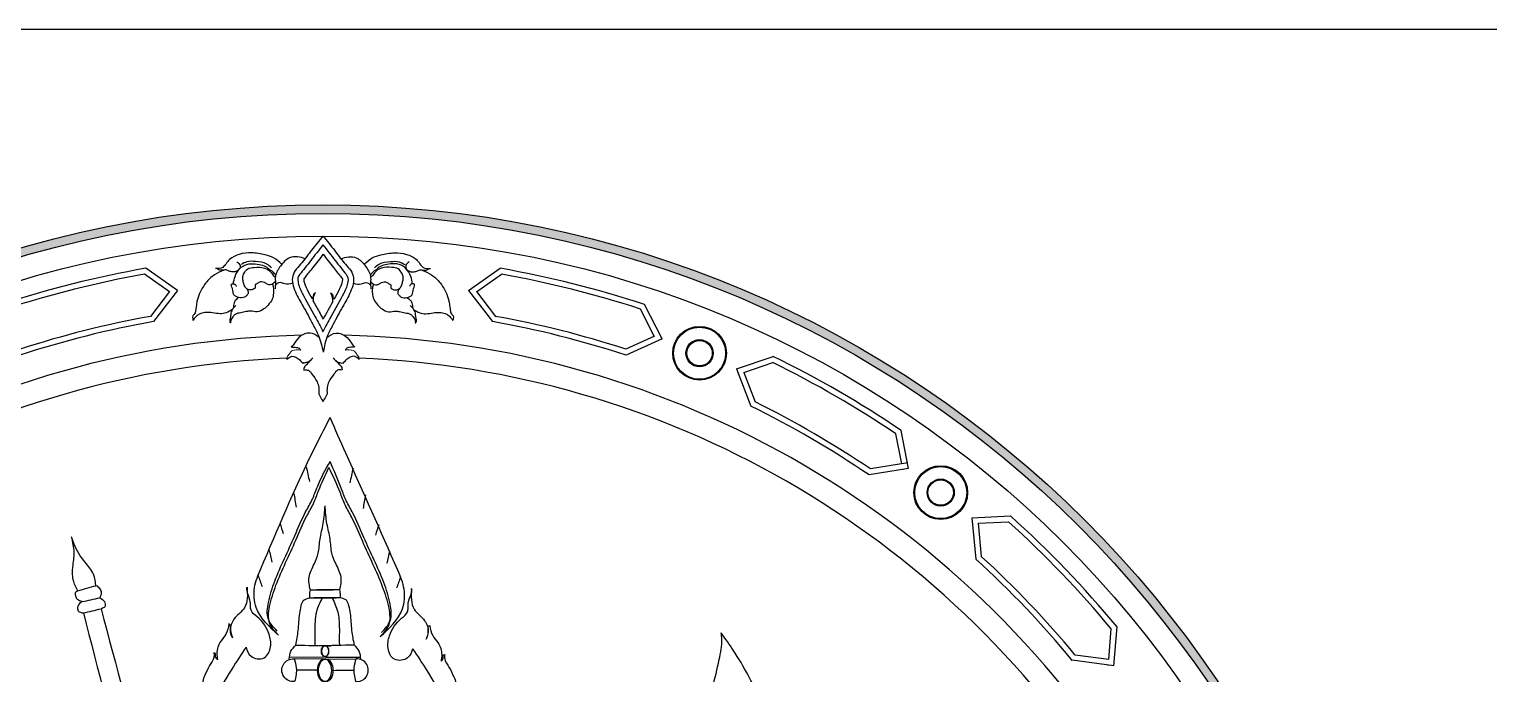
# Model space of a CAD drawing. Header units: millimetres. Extents: x -244126 to 368105, y -173968 to 259060.
# Drawn here: x -169792 to -168808, y 76061 to 76496 of the extents above; entities that cross this region are included whole.
import ezdxf
from ezdxf.enums import TextEntityAlignment as Align

# ---------------------------------------------------------------- set-up
doc = ezdxf.new("R2010")
doc.units = ezdxf.units.MM
doc.header["$MEASUREMENT"] = 0
for name, color, linetype in [('A00-TITLEBLOCK+XREF', 7, 'Continuous'), ('HEADtext', 7, 'Continuous'), ('LOGO', 7, 'Continuous'), ('TTB_A1$0$A00-TITLEBLOCK  XREF', 7, 'Continuous')]:
    doc.layers.add(name, color=color, linetype=linetype)
doc.styles.add('Cordia2', font='cordia.shx', dxfattribs={"height": 0.2})

# ---------------------------------------------------------------- blocks, each defined once
blk = doc.blocks.new('LOGO-DPT')
at = {"layer": 'LOGO'}
h = blk.add_hatch(color=256, dxfattribs=at)
edge = h.paths.add_edge_path(flags=17)
edge.add_arc((-0.0088, 1.9995), 1.9837, 0, 360)
edge = h.paths.add_edge_path()
edge.add_arc((-0.0088, 1.9995), 1.9995, 0, 360)
for p, q in [((-0.2786, 3.8401), (-0.3377, 3.8812)), ((0.2611, 3.8401), (0.3202, 3.8812)), ((-0.2937, 3.8378), (-0.3401, 3.8701)), ((-0.2869, 3.8465), (-0.2872, 3.8461)), ((0.2694, 3.8465), (0.2697, 3.8461)), ((0.2761, 3.8378), (0.3226, 3.8701)), ((-0.2936, 3.8379), (-0.329, 3.7919)), ((-0.2786, 3.8401), (-0.3232, 3.7823)), ((-0.2846, 3.8315), (-0.285, 3.8318)), ((0.2611, 3.8401), (0.3057, 3.7823)), ((0.2671, 3.8315), (0.2675, 3.8318)), ((0.2761, 3.8379), (0.3115, 3.7919)), ((0.6061, 3.7552), (0.5803, 3.8056)), ((0.6205, 3.7502), (0.5877, 3.8142)), ((0.6062, 3.7552), (0.5531, 3.7311)), ((0.6205, 3.7502), (0.5538, 3.7198)), ((0.6111, 3.7454), (0.6109, 3.7458)), ((0.7586, 3.6942), (0.8266, 3.7174)), ((0.7586, 3.6942), (0.7852, 3.6254)), ((0.762, 3.6842), (0.7624, 3.6844)), ((0.7723, 3.6878), (0.8259, 3.706)), ((0.7723, 3.6879), (0.7935, 3.633)), ((1.078, 3.5094), (1.0641, 3.5799)), ((1.0656, 3.518), (1.0546, 3.5737)), ((1.078, 3.5094), (1.0047, 3.4975)), ((1.0763, 3.5197), (1.0072, 3.5085)), ((1.0677, 3.5073), (1.0676, 3.5077)), ((1.1953, 3.4176), (1.267, 3.4212)), ((1.1953, 3.4176), (1.2027, 3.3412)), ((1.1958, 3.4071), (1.1963, 3.4071)), ((1.2068, 3.4076), (1.2632, 3.4105)), ((1.2068, 3.4077), (1.2128, 3.3462)), ((1.4493, 3.1546), (1.454, 3.2116)), ((1.4588, 3.1427), (1.4649, 3.215)), ((-0.0058, 3.1588), (-0.0709, 3.1585)), ((-0.0058, 3.1555), (-0.0624, 3.156)), ((-0.004, 3.1588), (0.061, 3.159)), ((-0.004, 3.1555), (0.0526, 3.156)), ((1.4588, 3.1427), (1.3816, 3.1531)), ((1.4495, 3.1546), (1.3871, 3.1629)), ((1.4484, 3.1436), (1.4484, 3.1441))]:
    blk.add_line(p, q, dxfattribs=at)
for centre, radius in [((-0.0088, 1.9995), 1.9995), ((-0.0088, 1.9995), 1.9837), ((-0.0088, 1.9995), 1.9417), ((0.6901, 3.7235), 0.0499), ((0.6901, 3.7235), 0.0483), ((0.6901, 3.7235), 0.0252), ((0.6901, 3.7235), 0.0236), ((1.1376, 3.4646), 0.0499), ((1.1376, 3.4646), 0.0483), ((1.1376, 3.4646), 0.0252), ((1.1376, 3.4646), 0.0236)]:
    blk.add_circle(centre, radius, dxfattribs=at)
for centre, radius, start, end in [((-0.0088, 1.9995), 1.9102, 99.9153, 108.1949), ((-0.0088, 1.9995), 1.9102, 71.8051, 80.0847), ((-0.0088, 1.9995), 1.8997, 100.0454, 108.0648), ((-0.0088, 1.9995), 1.8997, 71.9352, 79.9546), ((-0.0088, 2.01), 1.7999, 100.0606, 108.212), ((-0.0088, 2.01), 1.8104, 100.1894, 108.082), ((-0.0088, 2.01), 1.7999, 71.788, 79.9394), ((-0.0088, 2.01), 1.8104, 71.918, 79.8106), ((-0.0088, 1.9889), 1.7684, 91.2763, 149.3247), ((-0.0088, 1.9889), 1.7684, 30.6753, 88.728), ((-0.0088, 1.9889), 1.7264, 92.2361, 147.5523), ((-0.0088, 1.9889), 1.7264, 32.4477, 87.7681), ((-0.0088, 1.9995), 1.9102, 55.8295, 64.0675), ((-0.0088, 1.9995), 1.8997, 55.9596, 63.9372), ((-0.0088, 2.01), 1.8104, 55.8638, 63.6952), ((-0.0088, 2.01), 1.7999, 55.7311, 63.8251), ((-0.0088, 1.9995), 1.9102, 39.5163, 48.0959), ((-0.0088, 1.9995), 1.8997, 39.645, 47.9655), ((-0.0088, 2.01), 1.7999, 39.4227, 47.695), ((-0.0088, 2.01), 1.8104, 39.5536, 47.5667)]:
    blk.add_arc(centre, radius, start, end, dxfattribs=at)
for centre, major_axis, ratio in [((-0.005, 3.1701), (0, 0.01), 0.676515), ((-0.0037, 3.1344), (0, 0.021), 0.64)]:
    blk.add_ellipse(centre, major_axis=major_axis, ratio=ratio, dxfattribs=at)
at = {"layer": 'LOGO', "extrusion": (0, 0, -1)}
for centre, major_axis, ratio in [((-0.0048, 3.1701), (0, 0.01), 0.676515), ((-0.006, 3.1344), (0, 0.021), 0.64)]:
    blk.add_ellipse(centre, major_axis=major_axis, ratio=ratio, dxfattribs=at)
blk.add_ellipse((-0.0639, 3.1348), major_axis=(0.0212, 0), ratio=0.997459, start_param=1.448133, end_param=4.784458, dxfattribs=at)
at = {"layer": 'LOGO'}
blk.add_ellipse((0.0541, 3.1348), major_axis=(-0.0212, 0), ratio=0.997459, start_param=1.448133, end_param=4.784458, dxfattribs=at)
for points in [[(-0.0088, 3.9412), (-0.0301, 3.9146), (-0.048, 3.8916), (-0.0648, 3.8672), (-0.0599, 3.8373), (-0.0453, 3.8102), (-0.0278, 3.7774), (-0.0171, 3.7562), (-0.0082, 3.7257)], [(-0.0088, 3.9412), (0.0125, 3.9146), (0.0304, 3.8916), (0.0473, 3.8672), (0.0423, 3.8373), (0.0278, 3.8102), (0.0103, 3.7774), (-0.0004, 3.7562), (-0.0082, 3.7257)], [(-0.0852, 3.8883), (-0.1003, 3.9006), (-0.1161, 3.906), (-0.1415, 3.91), (-0.164, 3.907), (-0.182, 3.8975), (-0.1886, 3.8897), (-0.1948, 3.883), (-0.2084, 3.8809)], [(-0.0852, 3.8883), (-0.1003, 3.9006), (-0.1161, 3.906), (-0.1415, 3.91), (-0.164, 3.907), (-0.182, 3.8975), (-0.1886, 3.8897), (-0.1948, 3.883), (-0.2084, 3.8809)], [(-0.042, 3.899), (-0.056, 3.9026), (-0.0707, 3.9006), (-0.0876, 3.8852), (-0.0969, 3.8669), (-0.0971, 3.8542), (-0.0973, 3.8485)], [(-0.042, 3.899), (-0.056, 3.9026), (-0.0707, 3.9006), (-0.0876, 3.8852), (-0.0969, 3.8669), (-0.0971, 3.8542), (-0.0973, 3.8485)], [(0.0244, 3.899), (0.0385, 3.9026), (0.0531, 3.9006), (0.0701, 3.8852), (0.0794, 3.8669), (0.0796, 3.8542), (0.0797, 3.8485)], [(0.0244, 3.899), (0.0385, 3.9026), (0.0531, 3.9006), (0.0701, 3.8852), (0.0794, 3.8669), (0.0796, 3.8542), (0.0797, 3.8485)], [(0.0677, 3.8883), (0.0828, 3.9006), (0.0986, 3.906), (0.124, 3.91), (0.1464, 3.907), (0.1645, 3.8975), (0.1711, 3.8897), (0.1772, 3.883), (0.1909, 3.8809)], [(0.0677, 3.8883), (0.0828, 3.9006), (0.0986, 3.906), (0.124, 3.91), (0.1464, 3.907), (0.1645, 3.8975), (0.1711, 3.8897), (0.1772, 3.883), (0.1909, 3.8809)], [(-0.1927, 3.878), (-0.2102, 3.8689), (-0.226, 3.8543), (-0.2347, 3.8407), (-0.2412, 3.8249), (-0.2429, 3.8179), (-0.2445, 3.8065), (-0.2454, 3.8005)], [(-0.1927, 3.878), (-0.2102, 3.8689), (-0.226, 3.8543), (-0.2347, 3.8407), (-0.2412, 3.8249), (-0.2429, 3.8179), (-0.2445, 3.8065), (-0.2454, 3.8005)], [(-0.1927, 3.878), (-0.1972, 3.8777), (-0.2031, 3.879), (-0.2044, 3.8801), (-0.2084, 3.8809)], [(-0.1927, 3.878), (-0.1972, 3.8777), (-0.2031, 3.879), (-0.2044, 3.8801), (-0.2084, 3.8809)], [(-0.1686, 3.8935), (-0.1625, 3.8864), (-0.1625, 3.8824), (-0.1665, 3.8772), (-0.1721, 3.8747), (-0.1798, 3.875), (-0.1857, 3.8772), (-0.189, 3.8783), (-0.1927, 3.878)], [(-0.1686, 3.8935), (-0.1625, 3.8864), (-0.1625, 3.8824), (-0.1665, 3.8772), (-0.1721, 3.8747), (-0.1798, 3.875), (-0.1857, 3.8772), (-0.189, 3.8783), (-0.1927, 3.878)], [(-0.1751, 3.8525), (-0.172, 3.8662), (-0.1622, 3.8813), (-0.154, 3.8872), (-0.1378, 3.8895), (-0.124, 3.8875), (-0.1129, 3.8833), (-0.1072, 3.8786), (-0.1027, 3.8754), (-0.0997, 3.8724), (-0.0965, 3.8687)], [(-0.1751, 3.8525), (-0.172, 3.8662), (-0.1622, 3.8813), (-0.154, 3.8872), (-0.1378, 3.8895), (-0.124, 3.8875), (-0.1129, 3.8833), (-0.1072, 3.8786), (-0.1027, 3.8754), (-0.0997, 3.8724), (-0.0965, 3.8687)], [(-0.1041, 3.8823), (-0.1129, 3.8892), (-0.1341, 3.8939), (-0.1501, 3.8932), (-0.1605, 3.8884)], [(-0.1041, 3.8823), (-0.1129, 3.8892), (-0.1341, 3.8939), (-0.1501, 3.8932), (-0.1605, 3.8884)], [(-0.0972, 3.8565), (-0.1039, 3.8511), (-0.1092, 3.8506), (-0.115, 3.8535), (-0.1247, 3.856), (-0.1305, 3.8531), (-0.1344, 3.8502), (-0.1344, 3.8453), (-0.1368, 3.8429), (-0.1455, 3.8415), (-0.1499, 3.8429), (-0.1542, 3.8487), (-0.1566, 3.856), (-0.1576, 3.8642), (-0.1552, 3.8719), (-0.1484, 3.8801), (-0.1363, 3.883), (-0.1175, 3.8816), (-0.1054, 3.8743), (-0.1005, 3.8675), (-0.0972, 3.8645)], [(-0.0972, 3.8565), (-0.1039, 3.8511), (-0.1092, 3.8506), (-0.115, 3.8535), (-0.1247, 3.856), (-0.1305, 3.8531), (-0.1344, 3.8502), (-0.1344, 3.8453), (-0.1368, 3.8429), (-0.1455, 3.8415), (-0.1499, 3.8429), (-0.1542, 3.8487), (-0.1566, 3.856), (-0.1576, 3.8642), (-0.1552, 3.8719), (-0.1484, 3.8801), (-0.1363, 3.883), (-0.1175, 3.8816), (-0.1054, 3.8743), (-0.1005, 3.8675), (-0.0972, 3.8645)], [(0.1575, 3.8525), (0.1545, 3.8662), (0.1446, 3.8813), (0.1364, 3.8872), (0.1203, 3.8895), (0.1065, 3.8875), (0.0953, 3.8833), (0.0897, 3.8786), (0.0851, 3.8754), (0.0822, 3.8724), (0.079, 3.8687)], [(0.1575, 3.8525), (0.1545, 3.8662), (0.1446, 3.8813), (0.1364, 3.8872), (0.1203, 3.8895), (0.1065, 3.8875), (0.0953, 3.8833), (0.0897, 3.8786), (0.0851, 3.8754), (0.0822, 3.8724), (0.079, 3.8687)], [(0.0796, 3.8565), (0.0864, 3.8511), (0.0917, 3.8506), (0.0975, 3.8535), (0.1072, 3.856), (0.113, 3.8531), (0.1169, 3.8502), (0.1169, 3.8453), (0.1193, 3.8429), (0.128, 3.8415), (0.1323, 3.8429), (0.1367, 3.8487), (0.1391, 3.856), (0.1401, 3.8642), (0.1377, 3.8719), (0.1309, 3.8801), (0.1188, 3.883), (0.0999, 3.8816), (0.0878, 3.8743), (0.083, 3.8675), (0.0796, 3.8645)], [(0.0796, 3.8565), (0.0864, 3.8511), (0.0917, 3.8506), (0.0975, 3.8535), (0.1072, 3.856), (0.113, 3.8531), (0.1169, 3.8502), (0.1169, 3.8453), (0.1193, 3.8429), (0.128, 3.8415), (0.1323, 3.8429), (0.1367, 3.8487), (0.1391, 3.856), (0.1401, 3.8642), (0.1377, 3.8719), (0.1309, 3.8801), (0.1188, 3.883), (0.0999, 3.8816), (0.0878, 3.8743), (0.083, 3.8675), (0.0796, 3.8645)], [(0.0866, 3.8823), (0.0953, 3.8892), (0.1166, 3.8939), (0.1326, 3.8932), (0.1429, 3.8884)], [(0.0866, 3.8823), (0.0953, 3.8892), (0.1166, 3.8939), (0.1326, 3.8932), (0.1429, 3.8884)], [(0.151, 3.8935), (0.145, 3.8864), (0.145, 3.8824), (0.149, 3.8772), (0.1545, 3.8747), (0.1623, 3.875), (0.1682, 3.8772), (0.1715, 3.8783), (0.1751, 3.878)], [(0.151, 3.8935), (0.145, 3.8864), (0.145, 3.8824), (0.149, 3.8772), (0.1545, 3.8747), (0.1623, 3.875), (0.1682, 3.8772), (0.1715, 3.8783), (0.1751, 3.878)], [(0.1751, 3.878), (0.1796, 3.8777), (0.1855, 3.879), (0.1869, 3.8801), (0.1909, 3.8809)], [(0.1751, 3.878), (0.1796, 3.8777), (0.1855, 3.879), (0.1869, 3.8801), (0.1909, 3.8809)], [(0.1751, 3.878), (0.1927, 3.8689), (0.2085, 3.8543), (0.2172, 3.8407), (0.2237, 3.8249), (0.2253, 3.8179), (0.227, 3.8065), (0.2279, 3.8005)], [(0.1751, 3.878), (0.1927, 3.8689), (0.2085, 3.8543), (0.2172, 3.8407), (0.2237, 3.8249), (0.2253, 3.8179), (0.227, 3.8065), (0.2279, 3.8005)], [(-0.1024, 3.8518), (-0.1006, 3.844), (-0.1006, 3.8348), (-0.103, 3.8239), (-0.1106, 3.813), (-0.1183, 3.8057), (-0.1308, 3.8005), (-0.1433, 3.8017), (-0.151, 3.8009), (-0.1611, 3.7985), (-0.1716, 3.7957), (-0.176, 3.7912), (-0.1788, 3.7876), (-0.18, 3.7832)], [(-0.1024, 3.8518), (-0.1006, 3.844), (-0.1006, 3.8348), (-0.103, 3.8239), (-0.1106, 3.813), (-0.1183, 3.8057), (-0.1308, 3.8005), (-0.1433, 3.8017), (-0.151, 3.8009), (-0.1611, 3.7985), (-0.1716, 3.7957), (-0.176, 3.7912), (-0.1788, 3.7876), (-0.18, 3.7832)], [(-0.15, 3.843), (-0.1475, 3.8359), (-0.1503, 3.8307), (-0.1542, 3.8276), (-0.1647, 3.827), (-0.1741, 3.832), (-0.1769, 3.8436), (-0.1783, 3.8518), (-0.1719, 3.8514), (-0.1697, 3.8475)], [(-0.15, 3.843), (-0.1475, 3.8359), (-0.1503, 3.8307), (-0.1542, 3.8276), (-0.1647, 3.827), (-0.1741, 3.832), (-0.1769, 3.8436), (-0.1783, 3.8518), (-0.1719, 3.8514), (-0.1697, 3.8475)], [(-0.0653, 3.8534), (-0.0798, 3.8522), (-0.0882, 3.8548), (-0.0974, 3.8481), (-0.0974, 3.843)], [(-0.0653, 3.8534), (-0.0798, 3.8522), (-0.0882, 3.8548), (-0.0974, 3.8481), (-0.0974, 3.843)], [(0.0478, 3.8534), (0.0623, 3.8522), (0.0707, 3.8548), (0.0799, 3.8481), (0.0799, 3.843)], [(0.0478, 3.8534), (0.0623, 3.8522), (0.0707, 3.8548), (0.0799, 3.8481), (0.0799, 3.843)], [(0.0849, 3.8518), (0.083, 3.844), (0.083, 3.8348), (0.0854, 3.8239), (0.0931, 3.813), (0.1008, 3.8057), (0.1133, 3.8005), (0.1258, 3.8017), (0.1335, 3.8009), (0.1435, 3.7985), (0.154, 3.7957), (0.1585, 3.7912), (0.1613, 3.7876), (0.1625, 3.7832)], [(0.0849, 3.8518), (0.083, 3.844), (0.083, 3.8348), (0.0854, 3.8239), (0.0931, 3.813), (0.1008, 3.8057), (0.1133, 3.8005), (0.1258, 3.8017), (0.1335, 3.8009), (0.1435, 3.7985), (0.154, 3.7957), (0.1585, 3.7912), (0.1613, 3.7876), (0.1625, 3.7832)], [(0.1324, 3.843), (0.13, 3.8359), (0.1327, 3.8307), (0.1366, 3.8276), (0.1471, 3.827), (0.1566, 3.832), (0.1593, 3.8436), (0.1608, 3.8518), (0.1543, 3.8514), (0.1521, 3.8475)], [(0.1324, 3.843), (0.13, 3.8359), (0.1327, 3.8307), (0.1366, 3.8276), (0.1471, 3.827), (0.1566, 3.832), (0.1593, 3.8436), (0.1608, 3.8518), (0.1543, 3.8514), (0.1521, 3.8475)], [(-0.1646, 3.827), (-0.1716, 3.8211), (-0.1748, 3.8122), (-0.1752, 3.807)], [(-0.1646, 3.827), (-0.1716, 3.8211), (-0.1748, 3.8122), (-0.1752, 3.807)], [(-0.0228, 3.8359), (-0.0263, 3.8324), (-0.0273, 3.8278), (-0.0282, 3.8253), (-0.0299, 3.8248)], [(-0.0226, 3.8359), (-0.0261, 3.8324), (-0.0271, 3.8278), (-0.028, 3.8253), (-0.0294, 3.8247)], [(-0.0267, 3.82), (-0.0247, 3.8325), (-0.0226, 3.8359)], [(0.0093, 3.8193), (0.0073, 3.8325), (0.0053, 3.8359)], [(0.0053, 3.8359), (0.0088, 3.8324), (0.0098, 3.8278), (0.0106, 3.8253), (0.0124, 3.8248)], [(0.1471, 3.827), (0.154, 3.8211), (0.1573, 3.8122), (0.1577, 3.807)], [(0.1471, 3.827), (0.154, 3.8211), (0.1573, 3.8122), (0.1577, 3.807)], [(-0.2454, 3.8005), (-0.2472, 3.7966), (-0.2503, 3.7927), (-0.2504, 3.7875), (-0.2497, 3.784)], [(-0.2454, 3.8005), (-0.2472, 3.7966), (-0.2503, 3.7927), (-0.2504, 3.7875), (-0.2497, 3.784)], [(-0.1767, 3.8048), (-0.1885, 3.7985), (-0.1996, 3.7968), (-0.2135, 3.7985), (-0.2258, 3.799), (-0.2352, 3.7974), (-0.2413, 3.794), (-0.2469, 3.7885), (-0.2497, 3.784)], [(-0.1767, 3.8048), (-0.1885, 3.7985), (-0.1996, 3.7968), (-0.2135, 3.7985), (-0.2258, 3.799), (-0.2352, 3.7974), (-0.2413, 3.794), (-0.2469, 3.7885), (-0.2497, 3.784)], [(-0.1703, 3.8122), (-0.1752, 3.807), (-0.178, 3.8025), (-0.1796, 3.7977), (-0.1804, 3.7912), (-0.1816, 3.7864), (-0.1812, 3.7808)], [(-0.1703, 3.8122), (-0.1752, 3.807), (-0.178, 3.8025), (-0.1796, 3.7977), (-0.1804, 3.7912), (-0.1816, 3.7864), (-0.1812, 3.7808)], [(0.1528, 3.8122), (0.1577, 3.807), (0.1605, 3.8025), (0.1621, 3.7977), (0.1629, 3.7912), (0.1641, 3.7864), (0.1637, 3.7808)], [(0.1528, 3.8122), (0.1577, 3.807), (0.1605, 3.8025), (0.1621, 3.7977), (0.1629, 3.7912), (0.1641, 3.7864), (0.1637, 3.7808)], [(0.1592, 3.8048), (0.1709, 3.7985), (0.1821, 3.7968), (0.196, 3.7985), (0.2082, 3.799), (0.2177, 3.7974), (0.2238, 3.794), (0.2294, 3.7885), (0.2322, 3.784)], [(0.1592, 3.8048), (0.1709, 3.7985), (0.1821, 3.7968), (0.196, 3.7985), (0.2082, 3.799), (0.2177, 3.7974), (0.2238, 3.794), (0.2294, 3.7885), (0.2322, 3.784)], [(0.2279, 3.8005), (0.2296, 3.7966), (0.2327, 3.7927), (0.2329, 3.7875), (0.2322, 3.784)], [(0.2279, 3.8005), (0.2296, 3.7966), (0.2327, 3.7927), (0.2329, 3.7875), (0.2322, 3.784)], [(-0.1802, 3.7802), (-0.1804, 3.7799), (-0.1807, 3.78), (-0.1809, 3.7802), (-0.1812, 3.7808)], [(-0.1802, 3.7802), (-0.1804, 3.7799), (-0.1807, 3.78), (-0.1809, 3.7802), (-0.1812, 3.7808)], [(-0.18, 3.7832), (-0.1802, 3.7823), (-0.1802, 3.7814), (-0.1802, 3.7802)], [(-0.18, 3.7832), (-0.1802, 3.7823), (-0.1802, 3.7814), (-0.1802, 3.7802)], [(0.1625, 3.7832), (0.1626, 3.7823), (0.1627, 3.7814), (0.1626, 3.7802)], [(0.1625, 3.7832), (0.1626, 3.7823), (0.1627, 3.7814), (0.1626, 3.7802)], [(0.1626, 3.7802), (0.1628, 3.7799), (0.1632, 3.78), (0.1634, 3.7802), (0.1637, 3.7808)], [(0.1626, 3.7802), (0.1628, 3.7799), (0.1632, 3.78), (0.1634, 3.7802), (0.1637, 3.7808)], [(-0.0158, 3.7527), (-0.0327, 3.7609), (-0.0535, 3.7526), (-0.0643, 3.7385), (-0.0676, 3.7351)], [(-0.0018, 3.7526), (0.0152, 3.7609), (0.036, 3.7526), (0.0468, 3.7385), (0.0501, 3.7351)], [(-0.0761, 3.7119), (-0.0669, 3.7177), (-0.052, 3.711), (-0.0453, 3.7044)], [(-0.0678, 3.7351), (-0.0578, 3.7343), (-0.052, 3.7318), (-0.0503, 3.7293)], [(-0.0278, 3.7152), (-0.037, 3.7069), (-0.0436, 3.7052), (-0.0453, 3.7044)], [(0.0102, 3.7152), (0.0193, 3.7069), (0.026, 3.7052), (0.0276, 3.7044)], [(0.0586, 3.7119), (0.0494, 3.7177), (0.0344, 3.711), (0.0278, 3.7044)], [(0.0501, 3.7351), (0.0401, 3.7343), (0.0343, 3.7318), (0.0326, 3.7293)], [(-0.0326, 3.7097), (-0.039, 3.7028), (-0.0425, 3.6989), (-0.0441, 3.695), (-0.0441, 3.6923)], [(-0.0441, 3.6923), (-0.0356, 3.6917), (-0.0292, 3.6846), (-0.0197, 3.6704), (-0.0166, 3.6601), (-0.0166, 3.6482)], [(0.0265, 3.6923), (0.018, 3.6917), (0.0117, 3.6846), (0.0022, 3.6704), (-0.001, 3.6601), (-0.001, 3.6482)], [(0.015, 3.7097), (0.0215, 3.7028), (0.025, 3.6989), (0.0265, 3.695), (0.0265, 3.6923)], [(-0.0916, 3.1999), (-0.1327, 3.2514), (-0.1358, 3.2878), (-0.1241, 3.323), (-0.0277, 3.5405), (0.0044, 3.604)], [(0.0976, 3.1971), (0.1387, 3.2486), (0.1418, 3.285), (0.13, 3.3202), (0.0337, 3.5377), (0.0044, 3.604)], [(-0.0938, 3.2075), (-0.11, 3.2295), (-0.11, 3.2604), (-0.0982, 3.3001), (-0.0612, 3.384), (-0.0409, 3.4289), (-0.0285, 3.4521), (-0.0192, 3.4755), (0.0044, 3.5222)], [(0.0998, 3.2047), (0.116, 3.2267), (0.116, 3.2576), (0.1042, 3.2973), (0.0671, 3.3812), (0.0469, 3.4261), (0.0345, 3.4493), (0.0252, 3.4727), (0.0044, 3.5222)], [(-0.0916, 3.1999), (-0.1078, 3.2219), (-0.1078, 3.2528), (-0.096, 3.2924), (-0.059, 3.3764), (-0.0387, 3.4213), (-0.0263, 3.4445), (-0.017, 3.4679), (0.0024, 3.5109)], [(-0.0399, 3.5126), (-0.0338, 3.4855)], [(0.0976, 3.1971), (0.1138, 3.2191), (0.1138, 3.25), (0.102, 3.2896), (0.065, 3.3736), (0.0447, 3.4185), (0.0323, 3.4417), (0.023, 3.4651), (0.0024, 3.5109)], [(0.0471, 3.5098), (0.041, 3.4827)], [(-0.063, 3.4631), (-0.0584, 3.4376)], [(-0.0322, 3.2842), (-0.0345, 3.2957), (-0.0345, 3.3072), (-0.0246, 3.3327), (-0.0177, 3.3518), (-0.0142, 3.3784), (-0.0083, 3.4072), (-0.0048, 3.4402)], [(0.0224, 3.2842), (0.0247, 3.2957), (0.0247, 3.3072), (0.0149, 3.3327), (0.0079, 3.3518), (0.0044, 3.3784), (-0.0013, 3.4067), (-0.0048, 3.4402)], [(0.0701, 3.4603), (0.0656, 3.4348)], [(-0.0887, 3.4076), (-0.0825, 3.3884)], [(0.0947, 3.4048), (0.0885, 3.3856)], [(-0.43, 3.2917), (-0.4347, 3.3128), (-0.4503, 3.3354), (-0.4706, 3.3689), (-0.4753, 3.3822)], [(-0.4636, 3.2824), (-0.4721, 3.3019), (-0.4729, 3.3261), (-0.4706, 3.3534), (-0.4753, 3.3822)], [(-0.109, 3.3589), (-0.1035, 3.3355)], [(0.1149, 3.3561), (0.1094, 3.3327)], [(-0.1291, 3.3108), (-0.1219, 3.29)], [(0.1351, 3.308), (0.1279, 3.2872)], [(-0.4557, 3.2621), (-0.4643, 3.266), (-0.4675, 3.2722), (-0.4651, 3.2824), (-0.4636, 3.2824)], [(-0.4636, 3.2824), (-0.43, 3.2917)], [(-0.4229, 3.2691), (-0.4198, 3.2785), (-0.4229, 3.2863), (-0.43, 3.2917)], [(-0.1497, 3.289), (-0.1544, 3.2508), (-0.174, 3.2294), (-0.1805, 3.209), (-0.1768, 3.195)], [(-0.1516, 3.1774), (-0.1423, 3.1606), (-0.1181, 3.1578), (-0.106, 3.1783), (-0.1088, 3.2015), (-0.1311, 3.2341), (-0.1423, 3.2462), (-0.1432, 3.2536), (-0.1442, 3.2648), (-0.1497, 3.2825), (-0.1497, 3.289)], [(-0.0331, 3.2692), (-0.0331, 3.2786), (-0.0322, 3.2842)], [(-0.0322, 3.2842), (0.0101, 3.2842)], [(0.0224, 3.2842), (-0.0199, 3.2842)], [(0.0234, 3.2692), (0.0234, 3.2786), (0.0224, 3.2842)], [(0.1576, 3.1746), (0.1483, 3.1578), (0.1241, 3.155), (0.112, 3.1755), (0.1148, 3.1987), (0.1371, 3.2313), (0.1483, 3.2434), (0.1492, 3.2508), (0.1501, 3.262), (0.1557, 3.2797), (0.1557, 3.2862)], [(0.1557, 3.2862), (0.1604, 3.248), (0.1799, 3.2266), (0.1865, 3.2062), (0.1827, 3.1922)], [(-0.4557, 3.2621), (-0.4636, 3.2535), (-0.4628, 3.2449), (-0.4534, 3.241)], [(-0.4557, 3.2621), (-0.4229, 3.2691)], [(-0.4229, 3.2691), (-0.4144, 3.2621), (-0.4136, 3.2527), (-0.4206, 3.2488)], [(-0.0592, 3.1814), (-0.0547, 3.2082), (-0.0519, 3.2401), (-0.0491, 3.2542), (-0.0444, 3.2645), (-0.0331, 3.2692)], [(-0.0331, 3.2692), (0.0157, 3.2692)], [(0.0234, 3.2692), (-0.0255, 3.2692)], [(-0.0101, 3.2692), (-0.0209, 3.2431), (-0.0238, 3.2061), (-0.0238, 3.1808)], [(0.008, 3.2692), (0.0187, 3.2431), (0.0216, 3.2061), (0.0216, 3.1808)], [(0.0495, 3.1814), (0.045, 3.2082), (0.0422, 3.2401), (0.0393, 3.2542), (0.0346, 3.2645), (0.0234, 3.2692)], [(-0.4534, 3.241), (-0.4206, 3.2488)], [(-0.4534, 3.241), (-0.3709, 2.921)], [(-0.4206, 3.2488), (-0.3357, 2.9294)], [(-0.1834, 3.2207), (-0.189, 3.2017), (-0.1985, 3.1886), (-0.2056, 3.166), (-0.2045, 3.1541)], [(-0.1768, 3.195), (-0.1804, 3.2048), (-0.1804, 3.2127), (-0.1816, 3.2194), (-0.1834, 3.2207)], [(0.1827, 3.1922), (0.1863, 3.202), (0.1863, 3.2099), (0.1876, 3.2166), (0.1894, 3.2179)], [(0.1894, 3.2179), (0.1949, 3.1989), (0.2045, 3.1859), (0.2116, 3.1632), (0.2104, 3.1513)], [(-0.1516, 3.1774), (-0.1781, 3.1367), (-0.2125, 3.0748), (-0.2345, 3.0073), (-0.2401, 2.9234), (-0.2304, 2.8601), (-0.1973, 2.8119), (-0.129, 2.7604)], [(-0.0712, 3.1548), (-0.0683, 3.1699), (-0.0592, 3.1814)], [(-0.0592, 3.1814), (0.0067, 3.1798)], [(0.0495, 3.1814), (-0.0165, 3.1798)], [(0.0614, 3.1548), (0.0585, 3.1699), (0.0495, 3.1814)], [(0.1576, 3.1746), (0.184, 3.1339), (0.2185, 3.072), (0.2405, 3.0045), (0.246, 2.9206), (0.2364, 2.8573), (0.2033, 2.8091), (0.135, 2.7576)], [(-0.2111, 3.1664), (-0.2111, 3.1588), (-0.2191, 3.1432), (-0.2279, 3.1252), (-0.2319, 3.1136), (-0.2303, 3.1052), (-0.2279, 3.1032)], [(-0.2045, 3.1547), (-0.2084, 3.1609), (-0.2084, 3.1657), (-0.2112, 3.1669)], [(-0.0624, 3.156), (-0.0583, 3.1392), (-0.0613, 3.1138)], [(0.0526, 3.156), (0.0485, 3.1392), (0.0515, 3.1138)], [(0.2104, 3.1513), (0.2143, 3.1576), (0.2143, 3.1624), (0.2171, 3.1636)], [(0.2171, 3.1636), (0.2171, 3.156), (0.2251, 3.1404), (0.2339, 3.1224), (0.2379, 3.1108), (0.2363, 3.1024), (0.2339, 3.1004)], [(-0.0195, 3.1346), (-0.0581, 3.135)], [(0.0097, 3.1344), (0.0483, 3.135)]]:
    blk.add_spline(points, degree=3, dxfattribs=at)
for points, knots in [([(-0.0088, 3.9245), (-0.0165, 3.915), (-0.0239, 3.9055), (-0.0378, 3.8871), (-0.0463, 3.8774), (-0.0555, 3.8648), (-0.0561, 3.8619), (-0.054, 3.8496), (-0.0508, 3.8419), (-0.0401, 3.8209), (-0.0312, 3.8063), (-0.0186, 3.782), (-0.0134, 3.7732), (-0.0088, 3.7633)], [0.0247137, 0.0247137, 0.0247137, 0.0247137, 0.0955258, 0.0955258, 0.1567176, 0.1567176, 0.2028378, 0.2028378, 0.2489579, 0.2489579, 0.3445565, 0.3445565, 0.4037216, 0.4037216, 0.4037216, 0.4037216]), ([(-0.0085, 3.9072), (-0.0145, 3.8993), (-0.0205, 3.8914), (-0.0329, 3.876), (-0.0385, 3.8695), (-0.0452, 3.8603), (-0.0446, 3.862), (-0.0442, 3.857), (-0.0426, 3.8514), (-0.0377, 3.8402), (-0.0346, 3.8345), (-0.0307, 3.8273), (-0.03, 3.8261), (-0.0293, 3.8248)], [0.0516962, 0.0516962, 0.0516962, 0.0516962, 0.110398, 0.110398, 0.1549437, 0.1549437, 0.1949055, 0.1949055, 0.2348673, 0.2348673, 0.2748292, 0.2748292, 0.2831535, 0.2831535, 0.2831535, 0.2831535]), ([(-0.0088, 3.9245), (-0.0011, 3.915), (0.0063, 3.9055), (0.0203, 3.8871), (0.0288, 3.8774), (0.0379, 3.8648), (0.0386, 3.8619), (0.0365, 3.8496), (0.0333, 3.8419), (0.0226, 3.8209), (0.0137, 3.8063), (0.0011, 3.782), (-0.0042, 3.7732), (-0.0088, 3.7633)], [0.0247137, 0.0247137, 0.0247137, 0.0247137, 0.0955258, 0.0955258, 0.1567176, 0.1567176, 0.2028378, 0.2028378, 0.2489579, 0.2489579, 0.3445565, 0.3445565, 0.4037216, 0.4037216, 0.4037216, 0.4037216]), ([(-0.0085, 3.9072), (-0.0024, 3.8993), (0.0036, 3.8914), (0.0159, 3.876), (0.0215, 3.8695), (0.0283, 3.8603), (0.0276, 3.862), (0.0272, 3.857), (0.0257, 3.8514), (0.0208, 3.8402), (0.0177, 3.8345), (0.0137, 3.8273), (0.0131, 3.8261), (0.0124, 3.8248)], [0.0516962, 0.0516962, 0.0516962, 0.0516962, 0.110398, 0.110398, 0.1549437, 0.1549437, 0.1949055, 0.1949055, 0.2348673, 0.2348673, 0.2748292, 0.2748292, 0.2831535, 0.2831535, 0.2831535, 0.2831535]), ([(-0.0267, 3.82), (-0.0261, 3.8189), (-0.0255, 3.8178), (-0.0207, 3.8093), (-0.0166, 3.802), (-0.0112, 3.7919), (-0.0098, 3.7893), (-0.0085, 3.7867)], [0.29412523, 0.29412523, 0.29412523, 0.29412523, 0.30110626, 0.30110626, 0.34942109, 0.34942109, 0.36584207, 0.36584207, 0.36584207, 0.36584207]), ([(-0.0166, 3.6482), (-0.0158, 3.6464), (-0.0138, 3.6416), (-0.0101, 3.6363), (-0.0088, 3.633)], [0, 0, 0, 0, 0.0112883, 0.03078382, 0.03078382, 0.03078382, 0.03078382]), ([(-0.001, 3.6482), (-0.0017, 3.6464), (-0.0038, 3.6416), (-0.0075, 3.6363), (-0.0088, 3.633)], [0, 0, 0, 0, 0.0112883, 0.03078382, 0.03078382, 0.03078382, 0.03078382]), ([(0.712, 3.0972), (0.7126, 3.0989), (0.7188, 3.1175), (0.725, 3.1493), (0.7331, 3.1835), (0.7308, 3.2), (0.7302, 3.2038)], [0.5221284, 0.5221284, 0.5221284, 0.5221284, 0.5327719, 0.6345615, 0.7075574, 0.7293976, 0.7293976, 0.7293976, 0.7293976]), ([(0.79, 3.1064), (0.7868, 3.1127), (0.7753, 3.135), (0.756, 3.168), (0.7379, 3.1932), (0.7302, 3.2038)], [0.5512948, 0.5512948, 0.5512948, 0.5512948, 0.5915913, 0.6944816, 0.7689931, 0.7689931, 0.7689931, 0.7689931])]:
    blk.add_open_spline(points, degree=3, knots=knots, dxfattribs=at)
blk.add_open_spline([(0.0093, 3.8193), (0.0035, 3.8087), (-0.0025, 3.7976), (-0.0085, 3.7867)], degree=3, dxfattribs=at)
at = {"layer": 'LOGO', "lineweight": 5}
for points in [[(-0.0503, 3.7293), (-0.0611, 3.7293), (-0.0678, 3.7268), (-0.0719, 3.721), (-0.0761, 3.7144), (-0.0761, 3.7119)], [(0.0326, 3.7293), (0.0434, 3.7293), (0.0501, 3.7268), (0.0543, 3.721), (0.0584, 3.7144), (0.0584, 3.7119)]]:
    blk.add_spline(points, degree=3, dxfattribs=at)
blk = doc.blocks.new('Titleblock-Andaman2')
at = {"layer": 'TTB_A1$0$A00-TITLEBLOCK  XREF', "color": 40, "ltscale": 0.01}
blk.add_lwpolyline([(72.9521, 33.7253), (83.2018, 33.7253), (83.2018, 1.0075), (72.9521, 1.0075)], close=True, dxfattribs=at)
at = {"layer": 'A00-TITLEBLOCK+XREF', "color": 4, "xscale": 0.7262243188078131, "yscale": 0.7262243188078131, "zscale": 0.7262243188078131}
blk.add_blockref('LOGO-DPT', (74.763, 30.5841), dxfattribs=at)
at = {"layer": 'HEADtext', "color": 3, "style": 'Cordia2'}
for tag, p in [('P-NAME1', (78.0769, 26.2172)), ('P-NAME2', (78.0769, 25.6172)), ('TITLE1', (78.0769, 16.3834)), ('TITLE2', (78.0769, 15.7834)), ('DRAW-NAME1', (79.3446, 14.9345)), ('DRAW-NAME2', (79.3446, 14.3345))]:
    blk.add_attdef(tag, text='', height=0.2, dxfattribs=at).set_placement(p, align=Align.CENTER)
for tag, p in [('SCALE-A1', (75.8407, 2.5505)), ('SCALE-A3', (75.8407, 2.1827)), ('DATE', (75.3241, 1.33)), ('DWG.NO', (80.3302, 1.33))]:
    blk.add_attdef(tag, p, '', height=0.2, dxfattribs=at)

msp = doc.modelspace()

# ---------------------------------------------------------------- block references
at = {"color": 1, "xscale": 500, "yscale": 500, "zscale": 500}
msp.add_blockref('Titleblock-Andaman2', (-206972.21907, 59632.99742), dxfattribs=at)

doc.saveas('drawing.dxf')
